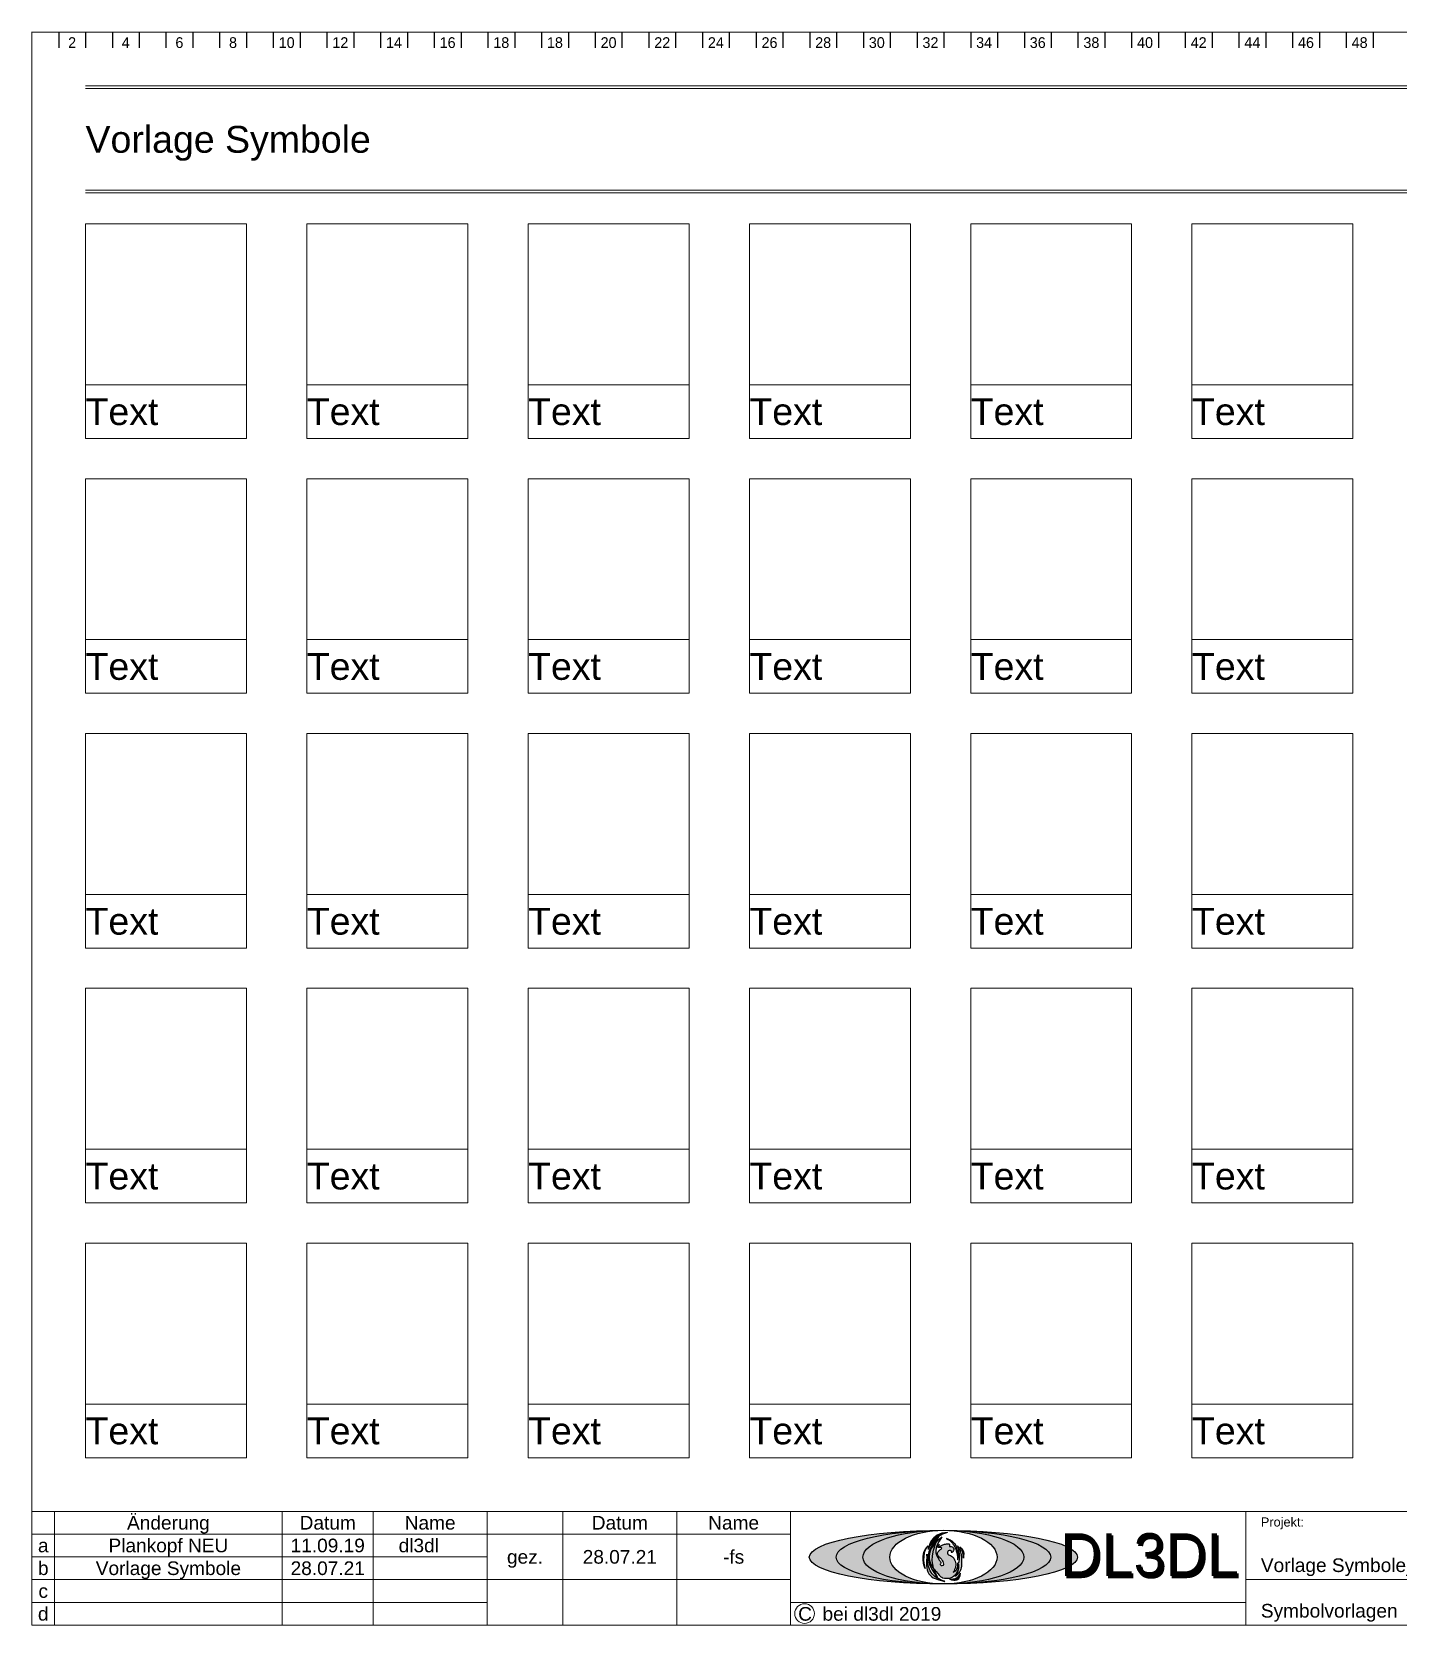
# Model space of a CAD drawing. Header units: millimetres. Extents: x 0 to 1740, y -634 to 297.
# Drawn here: x 880 to 1134.7, y 0 to 297 of the extents above; entities that cross this region are included whole.
import ezdxf
from ezdxf.enums import TextEntityAlignment as Align

# ---------------------------------------------------------------- set-up
doc = ezdxf.new("R2010")
doc.units = ezdxf.units.MM
doc.layers.get('0').update_dxf_attribs({"lineweight": 25, "true_color": 0xffffff})
for name, color, linetype, lineweight, true_color in [('_Legende', 5, 'Continuous', 5, 0x0000ff), ('_Rahmen_Symbol_bl', 5, 'Continuous', 5, 0x0000ff), ('_Rahmen_Symbol_rt', 1, 'Continuous', 5, 0xff0000), ('_Rahmen_Symbol_Text', 3, 'Continuous', 5, 0x00ff00), ('_Zeichenfläche', 30, 'Continuous', 5, 0xff7f00), ('BLATTRAHMEN', 5, 'Continuous', 5, 0x0000ff), ('FORMAT', 2, 'Continuous', 5, 0xffff00), ('LOGO_A', 1, 'Continuous', 5, 0xff0000), ('LOGO_B', 30, 'Continuous', 5, 0xff7f00), ('LOGO_C', 12, 'Continuous', 5, 0xaa0000), ('LOGO_TEXT', 5, 'Continuous', 5, 0x0000ff), ('TEXT_VORGABE', 1, 'Continuous', 5, 0xff0000)]:
    doc.layers.add(name, color=color, linetype=linetype, lineweight=lineweight, true_color=true_color)
for name, color, linetype, true_color in [('Logo_Text2', 1, 'Continuous', 0xff0000), ('PFOENIX', 94, 'Continuous', 0x008000), ('RASTER', 5, 'Continuous', 0x0000ff), ('TEXT_AUSGEFUELLT', 3, 'Continuous', 0x00ff00)]:
    doc.layers.add(name, color=color, linetype=linetype, true_color=true_color)
doc.styles.add('textstyle115', font='')
doc.styles.add('textstyle126', font='')
doc.styles.add('textstyle1286', font='')
doc.styles.add('textstyle1287', font='')
doc.styles.add('textstyle1288', font='')
doc.styles.add('textstyle1289', font='')
doc.styles.add('textstyle1290', font='')
doc.styles.add('textstyle1294', font='')
doc.styles.add('textstyle1295', font='')
doc.styles.add('textstyle1296', font='')
doc.styles.add('textstyle1297', font='')
doc.styles.add('textstyle1298', font='')
doc.styles.add('textstyle1357', font='')
doc.styles.add('textstyle1358', font='')
doc.styles.add('textstyle1359', font='')
doc.styles.add('textstyle1360', font='')
doc.styles.add('textstyle1361', font='')
doc.styles.add('textstyle1363', font='')
doc.styles.add('textstyle1364', font='')
doc.styles.add('textstyle1365', font='')
doc.styles.add('textstyle1366', font='')
doc.styles.add('textstyle1367', font='')
doc.styles.add('textstyle1373', font='')
doc.styles.add('textstyle1374', font='')
doc.styles.add('textstyle1375', font='')
doc.styles.add('textstyle1376', font='')
doc.styles.add('textstyle1377', font='')
doc.styles.add('textstyle1381', font='')
doc.styles.add('textstyle1382', font='')
doc.styles.add('textstyle1383', font='')
doc.styles.add('textstyle1384', font='')
doc.styles.add('textstyle1385', font='')
doc.styles.add('textstyle14', font='')
doc.styles.add('textstyle1647', font='')
doc.styles.add('textstyle2', font='')
doc.styles.add('textstyle22', font='')
doc.styles.add('textstyle316', font='')
doc.styles.add('textstyle321', font='')
doc.styles.add('textstyle34', font='')
doc.styles.add('textstyle343', font='')
doc.styles.add('textstyle349', font='')
doc.styles.add('textstyle354', font='')
doc.styles.add('textstyle376', font='')
doc.styles.add('textstyle382', font='')
doc.styles.add('textstyle387', font='')
doc.styles.add('textstyle430', font='')
doc.styles.add('textstyle441', font='')
doc.styles.add('textstyle457', font='')
doc.styles.add('textstyle479', font='')
doc.styles.add('textstyle484', font='')
doc.styles.add('textstyle49', font='')
doc.styles.add('textstyle492', font='')
doc.styles.add('textstyle522', font='')
doc.styles.add('textstyle540', font='')
doc.styles.add('textstyle558', font='')
doc.styles.add('textstyle576', font='')
doc.styles.add('textstyle596', font='')
doc.styles.add('textstyle60', font='')
doc.styles.add('textstyle614', font='')
doc.styles.add('textstyle625', font='')
doc.styles.add('textstyle643', font='')
doc.styles.add('textstyle669', font='')
doc.styles.add('textstyle70', font='')
doc.styles.add('textstyle734', font='')
doc.styles.add('textstyle746', font='')
doc.styles.add('textstyle753', font='')
doc.styles.add('textstyle771', font='')
doc.styles.add('textstyle789', font='')
doc.styles.add('textstyle800', font='')
doc.styles.add('textstyle804', font='')
doc.styles.add('textstyle816', font='')
doc.styles.add('textstyle82', font='')
doc.styles.add('textstyle822', font='')
doc.styles.add('textstyle833', font='')
doc.styles.add('textstyle851', font='')
doc.styles.add('textstyle863', font='')
doc.styles.add('textstyle870', font='')
doc.styles.add('textstyle882', font='')
doc.styles.add('textstyle93', font='')
doc.styles.get('textstyle115').set_extended_font_data('textstyle78')
doc.styles.get('textstyle126').set_extended_font_data('textstyle79')
doc.styles.get('textstyle1286').set_extended_font_data('Arial')
doc.styles.get('textstyle1287').set_extended_font_data('Arial')
doc.styles.get('textstyle1288').set_extended_font_data('Arial')
doc.styles.get('textstyle1289').set_extended_font_data('Arial')
doc.styles.get('textstyle1290').set_extended_font_data('Arial')
doc.styles.get('textstyle1294').set_extended_font_data('Arial')
doc.styles.get('textstyle1295').set_extended_font_data('Arial')
doc.styles.get('textstyle1296').set_extended_font_data('Arial')
doc.styles.get('textstyle1297').set_extended_font_data('Arial')
doc.styles.get('textstyle1298').set_extended_font_data('Arial')
doc.styles.get('textstyle1357').set_extended_font_data('Arial')
doc.styles.get('textstyle1358').set_extended_font_data('Arial')
doc.styles.get('textstyle1359').set_extended_font_data('Arial')
doc.styles.get('textstyle1360').set_extended_font_data('Arial')
doc.styles.get('textstyle1361').set_extended_font_data('Arial')
doc.styles.get('textstyle1363').set_extended_font_data('Arial')
doc.styles.get('textstyle1364').set_extended_font_data('Arial')
doc.styles.get('textstyle1365').set_extended_font_data('Arial')
doc.styles.get('textstyle1366').set_extended_font_data('Arial')
doc.styles.get('textstyle1367').set_extended_font_data('Arial')
doc.styles.get('textstyle1373').set_extended_font_data('Arial')
doc.styles.get('textstyle1374').set_extended_font_data('Arial')
doc.styles.get('textstyle1375').set_extended_font_data('Arial')
doc.styles.get('textstyle1376').set_extended_font_data('Arial')
doc.styles.get('textstyle1377').set_extended_font_data('Arial')
doc.styles.get('textstyle1381').set_extended_font_data('Arial')
doc.styles.get('textstyle1382').set_extended_font_data('Arial')
doc.styles.get('textstyle1383').set_extended_font_data('Arial')
doc.styles.get('textstyle1384').set_extended_font_data('Arial')
doc.styles.get('textstyle1385').set_extended_font_data('Arial')
doc.styles.get('textstyle14').set_extended_font_data('textstyle72')
doc.styles.get('textstyle1647').set_extended_font_data('Arial')
doc.styles.get('textstyle2').set_extended_font_data('textstyle73')
doc.styles.get('textstyle22').set_extended_font_data('textstyle70')
doc.styles.get('textstyle316').set_extended_font_data('TGL 31034-1')
doc.styles.get('textstyle321').set_extended_font_data('TGL 31034-1')
doc.styles.get('textstyle34').set_extended_font_data('textstyle71')
doc.styles.get('textstyle343').set_extended_font_data('Arial')
doc.styles.get('textstyle349').set_extended_font_data('Arial')
doc.styles.get('textstyle354').set_extended_font_data('Arial')
doc.styles.get('textstyle376').set_extended_font_data('Arial')
doc.styles.get('textstyle382').set_extended_font_data('Arial')
doc.styles.get('textstyle387').set_extended_font_data('Arial')
doc.styles.get('textstyle430').set_extended_font_data('Arial')
doc.styles.get('textstyle441').set_extended_font_data('Arial')
doc.styles.get('textstyle457').set_extended_font_data('Arial')
doc.styles.get('textstyle479').set_extended_font_data('Arial')
doc.styles.get('textstyle484').set_extended_font_data('Arial')
doc.styles.get('textstyle49').set_extended_font_data('textstyle77')
doc.styles.get('textstyle492').set_extended_font_data('Arial')
doc.styles.get('textstyle522').set_extended_font_data('Arial')
doc.styles.get('textstyle540').set_extended_font_data('Arial')
doc.styles.get('textstyle558').set_extended_font_data('Arial')
doc.styles.get('textstyle576').set_extended_font_data('Arial')
doc.styles.get('textstyle596').set_extended_font_data('Arial')
doc.styles.get('textstyle60').set_extended_font_data('textstyle76')
doc.styles.get('textstyle614').set_extended_font_data('Arial')
doc.styles.get('textstyle625').set_extended_font_data('Arial')
doc.styles.get('textstyle643').set_extended_font_data('Arial')
doc.styles.get('textstyle669').set_extended_font_data('Arial')
doc.styles.get('textstyle70').set_extended_font_data('textstyle74')
doc.styles.get('textstyle734').set_extended_font_data('textstyle56')
doc.styles.get('textstyle746').set_extended_font_data('textstyle58')
doc.styles.get('textstyle753').set_extended_font_data('textstyle57')
doc.styles.get('textstyle771').set_extended_font_data('textstyle60')
doc.styles.get('textstyle789').set_extended_font_data('textstyle59')
doc.styles.get('textstyle800').set_extended_font_data('textstyle61')
doc.styles.get('textstyle804').set_extended_font_data('textstyle65')
doc.styles.get('textstyle816').set_extended_font_data('textstyle64')
doc.styles.get('textstyle82').set_extended_font_data('textstyle75')
doc.styles.get('textstyle822').set_extended_font_data('textstyle62')
doc.styles.get('textstyle833').set_extended_font_data('textstyle63')
doc.styles.get('textstyle851').set_extended_font_data('textstyle69')
doc.styles.get('textstyle863').set_extended_font_data('textstyle68')
doc.styles.get('textstyle870').set_extended_font_data('textstyle66')
doc.styles.get('textstyle882').set_extended_font_data('textstyle67')
doc.styles.get('textstyle93').set_extended_font_data('textstyle81')

msp = doc.modelspace()

# ---------------------------------------------------------------- hatches: boundary and pattern name
at = {"layer": 'LOGO_A'}
h = msp.add_hatch(color=256, dxfattribs=at)
edge = h.paths.add_edge_path()
edge.add_ellipse((1049.92, 12.68), major_axis=(10, 0), ratio=0.5, start_angle=0, end_angle=360)
edge = h.paths.add_edge_path()
edge.add_ellipse((1049.92, 12.68), major_axis=(15, 0), ratio=0.333333, start_angle=0, end_angle=360)
at = {"layer": 'LOGO_B'}
h = msp.add_hatch(color=256, dxfattribs=at)
edge = h.paths.add_edge_path()
edge.add_ellipse((1049.92, 12.68), major_axis=(15, 0), ratio=0.333333, start_angle=0, end_angle=360)
edge = h.paths.add_edge_path()
edge.add_ellipse((1049.92, 12.68), major_axis=(20, 0), ratio=0.25, start_angle=0, end_angle=360)
at = {"layer": 'LOGO_C'}
h = msp.add_hatch(color=256, dxfattribs=at)
edge = h.paths.add_edge_path()
edge.add_ellipse((1049.92, 12.68), major_axis=(20, 0), ratio=0.25, start_angle=0, end_angle=360)
edge = h.paths.add_edge_path()
edge.add_ellipse((1049.92, 12.68), major_axis=(25, 0), ratio=0.2, start_angle=0, end_angle=360)
at = {"layer": 'PFOENIX'}
h = msp.add_hatch(color=256, dxfattribs=at)
edge = h.paths.add_edge_path()
edge.add_spline(control_points=[(1049.18, 12.05), (1049.58, 11.8), (1049.3, 11.33), (1049.3, 11.33), (1049.3, 11.33), (1049.4, 11.09), (1050.03, 11.08), (1049.93, 11.66), (1049.81, 12.05), (1049.29, 12.57), (1048.88, 12.91), (1048.73, 13.38), (1049.03, 13.86), (1049.53, 14.19), (1049.62, 14.32), (1049.55, 14.49), (1049.27, 14.48), (1049.01, 14.41), (1048.8, 14.53), (1048.85, 14.88), (1049.18, 15.04), (1049.19, 15.06), (1049.19, 15.04), (1049.1, 14.9), (1048.95, 14.78), (1049.07, 14.68), (1049.45, 14.78), (1049.91, 15.03), (1050.71, 15.2), (1051, 15.16), (1051.04, 15.08), (1051.08, 14.82), (1050.99, 14.61), (1051.38, 14.66), (1051.66, 14.53), (1051.88, 14.3), (1051.83, 13.92), (1051.57, 13.58), (1051.46, 13.5), (1051.46, 13.5), (1051.43, 13.7), (1051.37, 13.9), (1051.13, 13.95), (1050.8, 13.9), (1050.66, 13.58), (1050.67, 13.19), (1050.96, 13.07), (1051.55, 12.86), (1051.83, 12.5)], knot_values=[0, 0, 0, 0, 1, 2, 3, 4, 5, 6, 7, 8, 9, 10, 11, 12, 13, 14, 15, 16, 17, 18, 19, 20, 21, 22, 23, 24, 25, 26, 27, 28, 29, 30, 31, 32, 33, 34, 35, 36, 37, 38, 39, 40, 41, 42, 43, 44, 45, 46, 46, 46, 46], degree=3, periodic=0)
edge.add_spline(control_points=[(1051.83, 12.5), (1052.1, 12.04), (1052.29, 11.39), (1052.18, 10.76), (1051.95, 10.19), (1051.74, 9.84), (1051.74, 9.84), (1052.43, 10.25), (1052.62, 10.95), (1052.61, 11.49), (1052.54, 11.64), (1052.75, 11.28), (1052.77, 10.65), (1052.64, 10.24), (1052.08, 9.22), (1051.5, 8.84), (1050.85, 8.66), (1050.07, 8.65), (1049.57, 8.9), (1049.57, 8.9), (1049.57, 8.9)], knot_values=[0, 0, 0, 0, 1, 2, 3, 4, 5, 6, 7, 8, 9, 10, 11, 12, 13, 14, 15, 16, 17, 18, 18, 18, 18], degree=3, periodic=0)
edge.add_spline(control_points=[(1049.57, 8.9), (1049.57, 8.9), (1049.51, 8.86), (1045.66, 13.28), (1049.65, 16.47)], knot_values=[0, 0, 0, 0, 1, 2, 2, 2, 2], degree=3, periodic=0)
edge.add_spline(control_points=[(1049.65, 16.47), (1047.9, 14.2), (1049.18, 12.05), (1049.18, 12.05), (1049.18, 12.05), (1049.18, 12.05), (1049.18, 12.05)], knot_values=[0, 0, 0, 0, 1, 2, 3, 4, 4, 4, 4], degree=3, periodic=0)
h = msp.add_hatch(color=256, dxfattribs=at)
edge = h.paths.add_edge_path()
edge.add_spline(control_points=[(1049.06, 16.54), (1047.08, 12.69), (1048.92, 8.68), (1048.92, 8.67), (1048.92, 8.67), (1046.06, 12.75), (1049.06, 16.54), (1049.06, 16.54), (1049.06, 16.54)], knot_values=[0, 0, 0, 0, 1, 2, 3, 4, 5, 6, 6, 6, 6], degree=3, periodic=0)
h = msp.add_hatch(color=256, dxfattribs=at)
edge = h.paths.add_edge_path()
edge.add_spline(control_points=[(1050.68, 17.26), (1048.03, 16.62), (1047.05, 14.08), (1047.05, 14.08)], knot_values=[0, 0, 0, 0, 1, 1, 1, 1], degree=3, periodic=0)
edge.add_spline(control_points=[(1047.05, 14.08), (1047.08, 14.27), (1047.44, 17.24), (1050.68, 17.26)], knot_values=[0, 0, 0, 0, 1, 1, 1, 1], degree=3, periodic=0)
h = msp.add_hatch(color=256, dxfattribs=at)
edge = h.paths.add_edge_path()
edge.add_spline(control_points=[(1052.43, 13.48), (1052.49, 13.15), (1052.52, 12.9), (1052.55, 12.5), (1052.56, 12.19), (1052.55, 12.19), (1052.55, 12.19), (1052.7, 12.61), (1052.7, 13.11), (1052.59, 14), (1052.31, 14.82), (1052.07, 15.22), (1051.39, 15.77), (1050.49, 16.17), (1050.49, 16.17), (1050.49, 16.17)], knot_values=[0, 0, 0, 0, 1, 2, 3, 4, 5, 6, 7, 8, 9, 10, 11, 12, 13, 13, 13, 13], degree=3, periodic=0)
edge.add_spline(control_points=[(1050.49, 16.17), (1051.03, 15.89), (1051.34, 15.58), (1051.66, 15.17), (1051.99, 14.74), (1052.29, 14.06), (1052.43, 13.48)], knot_values=[0, 0, 0, 0, 1, 2, 3, 4, 4, 4, 4], degree=3, periodic=0)
h = msp.add_hatch(color=256, dxfattribs=at)
edge = h.paths.add_edge_path()
edge.add_spline(control_points=[(1053.29, 11.33), (1053.26, 10.83), (1053.11, 10.15), (1052.89, 9.77), (1052.42, 9.33), (1052.15, 9.07), (1052.15, 9.07), (1052.34, 9.41), (1052.6, 9.83), (1052.76, 10.25), (1052.77, 10.65), (1052.59, 11.55)], knot_values=[0, 0, 0, 0, 1, 2, 3, 4, 5, 6, 7, 8, 9, 9, 9, 9], degree=3, periodic=0)
edge.add_spline(control_points=[(1052.59, 11.55), (1052.84, 11.68), (1052.89, 11.96), (1052.92, 12.8), (1052.87, 13.56), (1052.86, 13.97), (1052.59, 14.78), (1052.44, 14.89), (1052.89, 14.3), (1053.04, 13.91), (1053.19, 13.35), (1053.27, 12.79), (1053.31, 12.04), (1053.29, 11.33)], knot_values=[0, 0, 0, 0, 1, 2, 3, 4, 5, 6, 7, 8, 9, 10, 11, 11, 11, 11], degree=3, periodic=0)
h = msp.add_hatch(color=256, dxfattribs=at)
edge = h.paths.add_edge_path()
edge.add_spline(control_points=[(1047.02, 14.8), (1045.42, 13.28), (1046.19, 10.74), (1046.54, 10.57)], knot_values=[0, 0, 0, 0, 1, 1, 1, 1], degree=3, periodic=0)
edge.add_spline(control_points=[(1046.54, 10.57), (1046.43, 10.66), (1045.66, 13.2), (1047.02, 14.8)], knot_values=[0, 0, 0, 0, 1, 1, 1, 1], degree=3, periodic=0)
h = msp.add_hatch(color=256, dxfattribs=at)
edge = h.paths.add_edge_path()
edge.add_spline(control_points=[(1046.83, 13.2), (1046.93, 9.44), (1050.2, 8.14), (1050.2, 8.14), (1050.2, 8.14), (1046.52, 9.05), (1046.86, 13.16), (1046.86, 13.16), (1046.83, 13.2)], knot_values=[0, 0, 0, 0, 1, 2, 3, 4, 5, 6, 6, 6, 6], degree=3, periodic=0)
h = msp.add_hatch(color=256, dxfattribs=at)
edge = h.paths.add_edge_path()
edge.add_spline(control_points=[(1053.64, 12.48), (1053.63, 13.01), (1053.56, 13.36), (1053.48, 13.76), (1053.32, 14.08), (1052.97, 14.59), (1052.97, 14.59), (1052.97, 14.59)], knot_values=[0, 0, 0, 0, 1, 2, 3, 4, 5, 5, 5, 5], degree=3, periodic=0)
edge.add_spline(control_points=[(1052.97, 14.59), (1053.8, 14.17), (1053.64, 12.48), (1053.64, 12.48), (1053.64, 12.48)], knot_values=[0, 0, 0, 0, 1, 2, 2, 2, 2], degree=3, periodic=0)
h = msp.add_hatch(color=256, dxfattribs=at)
edge = h.paths.add_edge_path()
edge.add_spline(control_points=[(1051.25, 8.49), (1051.61, 8.34), (1052.2, 8.33), (1052.52, 8.42), (1052.81, 8.75), (1053, 9.2), (1053.02, 9.54), (1053.06, 9.69), (1053.06, 9.69), (1053.06, 9.69), (1052.94, 9.39), (1052.84, 9.29), (1052.6, 8.99), (1052.35, 8.82), (1052.1, 8.72), (1051.73, 8.6), (1051.37, 8.58), (1051.25, 8.57), (1051.12, 8.58), (1051.12, 8.57), (1051.12, 8.57), (1051.19, 8.52), (1051.25, 8.49), (1051.25, 8.49), (1051.25, 8.49)], knot_values=[0, 0, 0, 0, 1, 2, 3, 4, 5, 6, 7, 8, 9, 10, 11, 12, 13, 14, 15, 16, 17, 18, 19, 20, 21, 22, 22, 22, 22], degree=3, periodic=0)

# ---------------------------------------------------------------- linework, layer by layer
for major_axis, ratio in [((25, 0), 0.2), ((20, 0), 0.25), ((15, 0), 0.333333), ((10, 0), 0.5)]:
    msp.add_ellipse((1049.92, 12.68), major_axis=major_axis, ratio=ratio)
at = {"layer": '_Rahmen_Symbol_bl'}
for p, q in [((890, 231.21), (890, 221.21)), ((920, 231.21), (920, 221.21)), ((931.25, 231.21), (931.25, 221.21)), ((961.25, 231.21), (961.25, 221.21)), ((972.5, 231.21), (972.5, 221.21)), ((1002.5, 231.21), (1002.5, 221.21)), ((1013.75, 231.21), (1013.75, 221.21)), ((1043.75, 231.21), (1043.75, 221.21)), ((1055, 231.21), (1055, 221.21)), ((1085, 231.21), (1085, 221.21)), ((1096.25, 231.21), (1096.25, 221.21)), ((1126.25, 231.21), (1126.25, 221.21)), ((890, 221.21), (920, 221.21)), ((931.25, 221.21), (961.25, 221.21)), ((972.5, 221.21), (1002.5, 221.21)), ((1013.75, 221.21), (1043.75, 221.21)), ((1055, 221.21), (1085, 221.21)), ((1096.25, 221.21), (1126.25, 221.21)), ((890, 183.71), (890, 173.71)), ((920, 183.71), (920, 173.71)), ((931.25, 183.71), (931.25, 173.71)), ((961.25, 183.71), (961.25, 173.71)), ((972.5, 183.71), (972.5, 173.71)), ((1002.5, 183.71), (1002.5, 173.71)), ((1013.75, 183.71), (1013.75, 173.71)), ((1043.75, 183.71), (1043.75, 173.71)), ((1055, 183.71), (1055, 173.71)), ((1085, 183.71), (1085, 173.71)), ((1096.25, 183.71), (1096.25, 173.71)), ((1126.25, 183.71), (1126.25, 173.71)), ((890, 173.71), (920, 173.71)), ((931.25, 173.71), (961.25, 173.71)), ((972.5, 173.71), (1002.5, 173.71)), ((1013.75, 173.71), (1043.75, 173.71)), ((1055, 173.71), (1085, 173.71)), ((1096.25, 173.71), (1126.25, 173.71)), ((890, 136.21), (890, 126.21)), ((920, 136.21), (920, 126.21)), ((931.25, 136.21), (931.25, 126.21)), ((961.25, 136.21), (961.25, 126.21)), ((972.5, 136.21), (972.5, 126.21)), ((1002.5, 136.21), (1002.5, 126.21)), ((1013.75, 136.21), (1013.75, 126.21)), ((1043.75, 136.21), (1043.75, 126.21)), ((1055, 136.21), (1055, 126.21)), ((1085, 136.21), (1085, 126.21)), ((1096.25, 136.21), (1096.25, 126.21)), ((1126.25, 136.21), (1126.25, 126.21)), ((890, 126.21), (920, 126.21)), ((931.25, 126.21), (961.25, 126.21)), ((972.5, 126.21), (1002.5, 126.21)), ((1013.75, 126.21), (1043.75, 126.21)), ((1055, 126.21), (1085, 126.21)), ((1096.25, 126.21), (1126.25, 126.21)), ((890, 88.71), (890, 78.71)), ((920, 88.71), (920, 78.71)), ((931.25, 88.71), (931.25, 78.71)), ((961.25, 88.71), (961.25, 78.71)), ((972.5, 88.71), (972.5, 78.71)), ((1002.5, 88.71), (1002.5, 78.71)), ((1013.75, 88.71), (1013.75, 78.71)), ((1043.75, 88.71), (1043.75, 78.71)), ((1055, 88.71), (1055, 78.71)), ((1085, 88.71), (1085, 78.71)), ((1096.25, 88.71), (1096.25, 78.71)), ((1126.25, 88.71), (1126.25, 78.71)), ((890, 78.71), (920, 78.71)), ((931.25, 78.71), (961.25, 78.71)), ((972.5, 78.71), (1002.5, 78.71)), ((1013.75, 78.71), (1043.75, 78.71)), ((1055, 78.71), (1085, 78.71)), ((1096.25, 78.71), (1126.25, 78.71)), ((890, 41.21), (890, 31.21)), ((920, 41.21), (920, 31.21)), ((931.25, 41.21), (931.25, 31.21)), ((961.25, 41.21), (961.25, 31.21)), ((972.5, 41.21), (972.5, 31.21)), ((1002.5, 41.21), (1002.5, 31.21)), ((1013.75, 41.21), (1013.75, 31.21)), ((1043.75, 41.21), (1043.75, 31.21)), ((1055, 41.21), (1055, 31.21)), ((1085, 41.21), (1085, 31.21)), ((1096.25, 41.21), (1096.25, 31.21)), ((1126.25, 41.21), (1126.25, 31.21)), ((890, 31.21), (920, 31.21)), ((931.25, 31.21), (961.25, 31.21)), ((972.5, 31.21), (1002.5, 31.21)), ((1013.75, 31.21), (1043.75, 31.21)), ((1055, 31.21), (1085, 31.21)), ((1096.25, 31.21), (1126.25, 31.21))]:
    msp.add_line(p, q, dxfattribs=at)
at = {"layer": '_Rahmen_Symbol_rt'}
for p, q in [((890, 261.21), (890, 231.21)), ((890, 261.21), (920, 261.21)), ((920, 231.21), (920, 261.21)), ((931.25, 261.21), (931.25, 231.21)), ((931.25, 261.21), (961.25, 261.21)), ((961.25, 231.21), (961.25, 261.21)), ((972.5, 261.21), (972.5, 231.21)), ((972.5, 261.21), (1002.5, 261.21)), ((1002.5, 231.21), (1002.5, 261.21)), ((1013.75, 261.21), (1013.75, 231.21)), ((1013.75, 261.21), (1043.75, 261.21)), ((1043.75, 231.21), (1043.75, 261.21)), ((1055, 261.21), (1055, 231.21)), ((1055, 261.21), (1085, 261.21)), ((1085, 231.21), (1085, 261.21)), ((1096.25, 261.21), (1096.25, 231.21)), ((1096.25, 261.21), (1126.25, 261.21)), ((1126.25, 231.21), (1126.25, 261.21)), ((890, 231.21), (920, 231.21)), ((931.25, 231.21), (961.25, 231.21)), ((972.5, 231.21), (1002.5, 231.21)), ((1013.75, 231.21), (1043.75, 231.21)), ((1055, 231.21), (1085, 231.21)), ((1096.25, 231.21), (1126.25, 231.21)), ((890, 213.71), (890, 183.71)), ((890, 213.71), (920, 213.71)), ((920, 183.71), (920, 213.71)), ((931.25, 213.71), (931.25, 183.71)), ((931.25, 213.71), (961.25, 213.71)), ((961.25, 183.71), (961.25, 213.71)), ((972.5, 213.71), (972.5, 183.71)), ((972.5, 213.71), (1002.5, 213.71)), ((1002.5, 183.71), (1002.5, 213.71)), ((1013.75, 213.71), (1013.75, 183.71)), ((1013.75, 213.71), (1043.75, 213.71)), ((1043.75, 183.71), (1043.75, 213.71)), ((1055, 213.71), (1055, 183.71)), ((1055, 213.71), (1085, 213.71)), ((1085, 183.71), (1085, 213.71)), ((1096.25, 213.71), (1096.25, 183.71)), ((1096.25, 213.71), (1126.25, 213.71)), ((1126.25, 183.71), (1126.25, 213.71)), ((890, 183.71), (920, 183.71)), ((931.25, 183.71), (961.25, 183.71)), ((972.5, 183.71), (1002.5, 183.71)), ((1013.75, 183.71), (1043.75, 183.71)), ((1055, 183.71), (1085, 183.71)), ((1096.25, 183.71), (1126.25, 183.71)), ((890, 166.21), (890, 136.21)), ((890, 166.21), (920, 166.21)), ((920, 136.21), (920, 166.21)), ((931.25, 166.21), (931.25, 136.21)), ((931.25, 166.21), (961.25, 166.21)), ((961.25, 136.21), (961.25, 166.21)), ((972.5, 166.21), (972.5, 136.21)), ((972.5, 166.21), (1002.5, 166.21)), ((1002.5, 136.21), (1002.5, 166.21)), ((1013.75, 166.21), (1013.75, 136.21)), ((1013.75, 166.21), (1043.75, 166.21)), ((1043.75, 136.21), (1043.75, 166.21)), ((1055, 166.21), (1055, 136.21)), ((1055, 166.21), (1085, 166.21)), ((1085, 136.21), (1085, 166.21)), ((1096.25, 166.21), (1096.25, 136.21)), ((1096.25, 166.21), (1126.25, 166.21)), ((1126.25, 136.21), (1126.25, 166.21)), ((890, 136.21), (920, 136.21)), ((931.25, 136.21), (961.25, 136.21)), ((972.5, 136.21), (1002.5, 136.21)), ((1013.75, 136.21), (1043.75, 136.21)), ((1055, 136.21), (1085, 136.21)), ((1096.25, 136.21), (1126.25, 136.21)), ((890, 118.71), (890, 88.71)), ((890, 118.71), (920, 118.71)), ((920, 88.71), (920, 118.71)), ((931.25, 118.71), (931.25, 88.71)), ((931.25, 118.71), (961.25, 118.71)), ((961.25, 88.71), (961.25, 118.71)), ((972.5, 118.71), (972.5, 88.71)), ((972.5, 118.71), (1002.5, 118.71)), ((1002.5, 88.71), (1002.5, 118.71)), ((1013.75, 118.71), (1013.75, 88.71)), ((1013.75, 118.71), (1043.75, 118.71)), ((1043.75, 88.71), (1043.75, 118.71)), ((1055, 118.71), (1055, 88.71)), ((1055, 118.71), (1085, 118.71)), ((1085, 88.71), (1085, 118.71)), ((1096.25, 118.71), (1096.25, 88.71)), ((1096.25, 118.71), (1126.25, 118.71)), ((1126.25, 88.71), (1126.25, 118.71)), ((890, 88.71), (920, 88.71)), ((931.25, 88.71), (961.25, 88.71)), ((972.5, 88.71), (1002.5, 88.71)), ((1013.75, 88.71), (1043.75, 88.71)), ((1055, 88.71), (1085, 88.71)), ((1096.25, 88.71), (1126.25, 88.71)), ((890, 71.21), (890, 41.21)), ((890, 71.21), (920, 71.21)), ((920, 41.21), (920, 71.21)), ((931.25, 71.21), (931.25, 41.21)), ((931.25, 71.21), (961.25, 71.21)), ((961.25, 41.21), (961.25, 71.21)), ((972.5, 71.21), (972.5, 41.21)), ((972.5, 71.21), (1002.5, 71.21)), ((1002.5, 41.21), (1002.5, 71.21)), ((1013.75, 71.21), (1013.75, 41.21)), ((1013.75, 71.21), (1043.75, 71.21)), ((1043.75, 41.21), (1043.75, 71.21)), ((1055, 71.21), (1055, 41.21)), ((1055, 71.21), (1085, 71.21)), ((1085, 41.21), (1085, 71.21)), ((1096.25, 71.21), (1096.25, 41.21)), ((1096.25, 71.21), (1126.25, 71.21)), ((1126.25, 41.21), (1126.25, 71.21)), ((890, 41.21), (920, 41.21)), ((931.25, 41.21), (961.25, 41.21)), ((972.5, 41.21), (1002.5, 41.21)), ((1013.75, 41.21), (1043.75, 41.21)), ((1055, 41.21), (1085, 41.21)), ((1096.25, 41.21), (1126.25, 41.21))]:
    msp.add_line(p, q, dxfattribs=at)
at = {"layer": '_Zeichenfläche'}
for p, q in [((890, 286.97), (1290, 286.97)), ((890, 286.47), (1290, 286.47)), ((890, 267.47), (1290, 267.47)), ((890, 266.97), (1290, 266.97))]:
    msp.add_line(p, q, dxfattribs=at)
at = {"layer": 'BLATTRAHMEN'}
for p, q in [((880, 21.21), (880, 296.97)), ((880, 16.97), (880, 21.21)), ((884.24, 21.21), (880, 21.21)), ((884.24, 16.97), (884.24, 21.21)), ((884.24, 21.21), (964.85, 21.21)), ((926.67, 16.97), (926.67, 21.21)), ((943.64, 16.97), (943.64, 21.21)), ((964.85, 16.97), (964.85, 21.21)), ((964.85, 21.21), (1300, 21.21)), ((978.99, 16.97), (978.99, 21.21)), ((1000.2, 16.97), (1000.2, 21.21)), ((1021.41, 16.97), (1021.41, 21.21)), ((1106.26, 8.48), (1106.26, 21.21)), ((880, 12.73), (880, 16.97)), ((884.24, 16.97), (880, 16.97)), ((884.24, 12.73), (884.24, 16.97)), ((884.24, 16.97), (964.85, 16.97)), ((926.67, 12.73), (926.67, 16.97)), ((943.64, 12.73), (943.64, 16.97)), ((964.85, 16.97), (1021.41, 16.97)), ((964.85, 12.73), (964.85, 16.97)), ((978.99, 8.48), (978.99, 16.97)), ((1000.2, 8.48), (1000.2, 16.97)), ((1021.41, 8.48), (1021.41, 16.97)), ((880, 8.48), (880, 12.73)), ((884.24, 12.73), (880, 12.73)), ((884.24, 8.48), (884.24, 12.73)), ((884.24, 12.73), (964.85, 12.73)), ((926.67, 8.48), (926.67, 12.73)), ((943.64, 8.48), (943.64, 12.73)), ((964.85, 8.48), (964.85, 12.73)), ((880, 4.24), (880, 8.48)), ((884.24, 8.48), (880, 8.48)), ((884.24, 4.24), (884.24, 8.48)), ((884.24, 8.48), (964.85, 8.48)), ((926.67, 4.24), (926.67, 8.48)), ((943.64, 4.24), (943.64, 8.48)), ((964.85, 4.24), (964.85, 8.48)), ((964.85, 8.48), (1021.41, 8.48)), ((978.99, 0), (978.99, 8.48)), ((1000.2, 0), (1000.2, 8.48)), ((1021.41, 0), (1021.41, 8.48)), ((1106.26, 0), (1106.26, 8.48)), ((1106.26, 8.48), (1300, 8.48)), ((880, 0), (880, 4.24)), ((884.24, 4.24), (880, 4.24)), ((884.24, 0), (884.24, 4.24)), ((884.24, 4.24), (943.64, 4.24)), ((926.67, 0), (926.67, 4.24)), ((943.64, 0), (943.64, 4.24)), ((943.64, 4.24), (964.85, 4.24)), ((964.85, 0), (964.85, 4.24)), ((964.85, 4.24), (964.85, 4.24)), ((1021.41, 4.24), (1106.26, 4.24)), ((880, 0), (884.24, 0)), ((884.24, 0), (926.67, 0)), ((926.67, 0), (943.64, 0)), ((943.64, 0), (964.85, 0)), ((964.85, 0), (978.99, 0)), ((978.99, 0), (1000.2, 0)), ((1000.2, 0), (1021.41, 0)), ((1021.41, 0), (1106.26, 0)), ((1106.26, 0), (1191.11, 0))]:
    msp.add_line(p, q, dxfattribs=at)
at = {"layer": 'FORMAT', "linetype": 'BYBLOCK'}
for p, q in [((880, 0), (880, 297)), ((1300, 0), (880, 0))]:
    msp.add_line(p, q, dxfattribs=at)
at = {"layer": 'PFOENIX'}
for points in [[(1049.65, 16.47), (1045.66, 13.28), (1049.51, 8.86), (1049.57, 8.9), (1049.57, 8.9)], [(1049.06, 16.54), (1047.08, 12.69), (1048.92, 8.68), (1048.92, 8.67), (1048.92, 8.67), (1046.06, 12.75), (1049.06, 16.54), (1049.06, 16.54), (1049.06, 16.54)], [(1050.68, 17.26), (1047.44, 17.24), (1047.08, 14.27), (1047.05, 14.08)], [(1050.68, 17.26), (1048.03, 16.62), (1047.05, 14.08), (1047.05, 14.08)], [(1049.65, 16.47), (1047.9, 14.2), (1049.18, 12.05), (1049.18, 12.05), (1049.18, 12.05), (1049.18, 12.05), (1049.18, 12.05)], [(1049.18, 12.05), (1049.58, 11.8), (1049.3, 11.33), (1049.3, 11.33), (1049.3, 11.33), (1049.4, 11.09), (1050.03, 11.08), (1049.93, 11.66), (1049.81, 12.05), (1049.29, 12.57), (1048.88, 12.91), (1048.73, 13.38), (1049.03, 13.86), (1049.53, 14.19), (1049.62, 14.32), (1049.55, 14.49), (1049.27, 14.48), (1049.01, 14.41), (1048.8, 14.53), (1048.85, 14.88), (1049.18, 15.04), (1049.19, 15.06), (1049.19, 15.04), (1049.1, 14.9), (1048.95, 14.78), (1049.07, 14.68), (1049.45, 14.78), (1049.91, 15.03), (1050.71, 15.2), (1051, 15.16), (1051.04, 15.08), (1051.08, 14.82), (1050.99, 14.61), (1051.38, 14.66), (1051.66, 14.53), (1051.88, 14.3), (1051.83, 13.92), (1051.57, 13.58), (1051.46, 13.5), (1051.46, 13.5), (1051.43, 13.7), (1051.37, 13.9), (1051.13, 13.95), (1050.8, 13.9), (1050.66, 13.58), (1050.67, 13.19), (1050.96, 13.07), (1051.55, 12.86), (1051.83, 12.5)], [(1050.49, 16.17), (1051.03, 15.89), (1051.34, 15.58), (1051.66, 15.17), (1051.99, 14.74), (1052.29, 14.06), (1052.43, 13.48)], [(1052.43, 13.48), (1052.49, 13.15), (1052.52, 12.9), (1052.55, 12.5), (1052.56, 12.19), (1052.55, 12.19), (1052.55, 12.19), (1052.7, 12.61), (1052.7, 13.11), (1052.59, 14), (1052.31, 14.82), (1052.07, 15.22), (1051.39, 15.77), (1050.49, 16.17), (1050.49, 16.17), (1050.49, 16.17)], [(1052.59, 11.55), (1052.84, 11.68), (1052.89, 11.96), (1052.92, 12.8), (1052.87, 13.56), (1052.86, 13.97), (1052.59, 14.78), (1052.44, 14.89), (1052.89, 14.3), (1053.04, 13.91), (1053.19, 13.35), (1053.27, 12.79), (1053.31, 12.04), (1053.29, 11.33)], [(1047.02, 14.8), (1045.42, 13.28), (1046.19, 10.74), (1046.54, 10.57)], [(1047.02, 14.8), (1045.66, 13.2), (1046.43, 10.66), (1046.54, 10.57)], [(1046.83, 13.2), (1046.93, 9.44), (1050.2, 8.14), (1050.2, 8.14), (1050.2, 8.14), (1046.52, 9.05), (1046.86, 13.16), (1046.86, 13.16), (1046.83, 13.2)], [(1051.83, 12.5), (1052.1, 12.04), (1052.29, 11.39), (1052.18, 10.76), (1051.95, 10.19), (1051.74, 9.84), (1051.74, 9.84), (1052.43, 10.25), (1052.62, 10.95), (1052.61, 11.49), (1052.54, 11.64), (1052.75, 11.28), (1052.77, 10.65), (1052.64, 10.24), (1052.08, 9.22), (1051.5, 8.84), (1050.85, 8.66), (1050.07, 8.65), (1049.57, 8.9), (1049.57, 8.9), (1049.57, 8.9)], [(1052.97, 14.59), (1053.8, 14.17), (1053.64, 12.48), (1053.64, 12.48), (1053.64, 12.48)], [(1053.64, 12.48), (1053.63, 13.01), (1053.56, 13.36), (1053.48, 13.76), (1053.32, 14.08), (1052.97, 14.59), (1052.97, 14.59), (1052.97, 14.59)], [(1051.25, 8.49), (1051.61, 8.34), (1052.2, 8.33), (1052.52, 8.42), (1052.81, 8.75), (1053, 9.2), (1053.02, 9.54), (1053.06, 9.69), (1053.06, 9.69), (1053.06, 9.69), (1052.94, 9.39), (1052.84, 9.29), (1052.6, 8.99), (1052.35, 8.82), (1052.1, 8.72), (1051.73, 8.6), (1051.37, 8.58), (1051.25, 8.57), (1051.12, 8.58), (1051.12, 8.57), (1051.12, 8.57), (1051.19, 8.52), (1051.25, 8.49), (1051.25, 8.49), (1051.25, 8.49)], [(1053.29, 11.33), (1053.26, 10.83), (1053.11, 10.15), (1052.89, 9.77), (1052.42, 9.33), (1052.15, 9.07), (1052.15, 9.07), (1052.34, 9.41), (1052.6, 9.83), (1052.76, 10.25), (1052.77, 10.65), (1052.59, 11.55)]]:
    msp.add_open_spline(points, degree=3, dxfattribs=at)
at = {"layer": 'RASTER'}
msp.add_line((880, 296.97), (1300, 297), dxfattribs=at)
at = {"layer": 'RASTER', "linetype": 'BYBLOCK'}
for p, q in [((885, 297), (885, 294)), ((890, 297), (890, 294)), ((895, 297), (895, 294)), ((900, 297), (900, 294)), ((905, 297), (905, 294)), ((910, 297), (910, 294)), ((915, 297), (915, 294)), ((920, 297), (920, 294)), ((925, 297), (925, 294)), ((930, 297), (930, 294)), ((935, 297), (935, 294)), ((940, 297), (940, 294)), ((945, 297), (945, 294)), ((950, 297), (950, 294)), ((955, 297), (955, 294)), ((960, 297), (960, 294)), ((965, 297), (965, 294)), ((970, 297), (970, 294)), ((975, 297), (975, 294)), ((980, 297), (980, 294)), ((985, 297), (985, 294)), ((990, 297), (990, 294)), ((995, 297), (995, 294)), ((1000, 297), (1000, 294)), ((1005, 297), (1005, 294)), ((1010, 297), (1010, 294)), ((1015, 297), (1015, 294)), ((1020, 297), (1020, 294)), ((1025, 297), (1025, 294)), ((1030, 297), (1030, 294)), ((1035, 297), (1035, 294)), ((1040, 297), (1040, 294)), ((1045, 297), (1045, 294)), ((1050, 297), (1050, 294)), ((1055, 297), (1055, 294)), ((1060, 297), (1060, 294)), ((1065, 297), (1065, 294)), ((1070, 297), (1070, 294)), ((1075, 297), (1075, 294)), ((1080, 297), (1080, 294)), ((1085, 297), (1085, 294)), ((1090, 297), (1090, 294)), ((1095, 297), (1095, 294)), ((1100, 297), (1100, 294)), ((1105, 297), (1105, 294)), ((1110, 297), (1110, 294)), ((1115, 297), (1115, 294)), ((1120, 297), (1120, 294)), ((1125, 297), (1125, 294)), ((1130, 297), (1130, 294))]:
    msp.add_line(p, q, dxfattribs=at)
at = {"layer": 'TEXT_VORGABE'}
msp.add_circle((1024.04, 2.15), 1.83, dxfattribs=at)

# ---------------------------------------------------------------- texts
at = {"layer": '_Legende', "style": 'textstyle1647'}
msp.add_text('Vorlage Symbole', height=5, dxfattribs=at).set_placement((890, 276.97), align=Align.MIDDLE_LEFT)
at = {"layer": '_Rahmen_Symbol_Text'}
for style, p in [('textstyle1363', (890, 226.21)), ('textstyle1357', (931.25, 226.21)), ('textstyle1358', (972.5, 226.21)), ('textstyle1359', (1013.75, 226.21)), ('textstyle1360', (1055, 226.21)), ('textstyle1361', (1096.25, 226.21)), ('textstyle1364', (890, 178.71)), ('textstyle1381', (931.25, 178.71)), ('textstyle1382', (972.5, 178.71)), ('textstyle1383', (1013.75, 178.71)), ('textstyle1384', (1055, 178.71)), ('textstyle1385', (1096.25, 178.71)), ('textstyle1365', (890, 131.21)), ('textstyle1373', (931.25, 131.21)), ('textstyle1374', (972.5, 131.21)), ('textstyle1375', (1013.75, 131.21)), ('textstyle1376', (1055, 131.21)), ('textstyle1377', (1096.25, 131.21)), ('textstyle1366', (890, 83.71)), ('textstyle1294', (931.25, 83.71)), ('textstyle1295', (972.5, 83.71)), ('textstyle1296', (1013.75, 83.71)), ('textstyle1297', (1055, 83.71)), ('textstyle1298', (1096.25, 83.71)), ('textstyle1367', (890, 36.21)), ('textstyle1286', (931.25, 36.21)), ('textstyle1287', (972.5, 36.21)), ('textstyle1288', (1013.75, 36.21)), ('textstyle1289', (1055, 36.21)), ('textstyle1290', (1096.25, 36.21))]:
    msp.add_text('Text', height=5, dxfattribs=dict(at, style=style)).set_placement(p, align=Align.MIDDLE_LEFT)
at = {"layer": 'LOGO_TEXT', "style": 'textstyle321'}
msp.add_text('DL3DL', height=8, dxfattribs=at).set_placement((1088.63, 12.75), align=Align.MIDDLE_CENTER)
at = {"layer": 'Logo_Text2', "style": 'textstyle316'}
msp.add_text('DL3DL', height=8, dxfattribs=at).set_placement((1088.35, 13.14), align=Align.MIDDLE_CENTER)
at = {"layer": 'RASTER', "linetype": 'BYBLOCK'}
for s, style, p in [('2', 'textstyle753', (887.5, 294)), ('4', 'textstyle734', (897.5, 294)), ('6', 'textstyle746', (907.5, 294)), ('8', 'textstyle789', (917.5, 294)), ('10', 'textstyle800', (927.5, 294)), ('12', 'textstyle771', (937.5, 294)), ('14', 'textstyle822', (947.5, 294)), ('16', 'textstyle833', (957.5, 294)), ('18', 'textstyle804', (967.5, 294)), ('18', 'textstyle816', (977.5, 294)), ('20', 'textstyle870', (987.5, 294)), ('22', 'textstyle882', (997.5, 294)), ('24', 'textstyle851', (1007.5, 294)), ('26', 'textstyle863', (1017.5, 294)), ('28', 'textstyle22', (1027.5, 294)), ('30', 'textstyle34', (1037.5, 294)), ('32', 'textstyle2', (1047.5, 294)), ('34', 'textstyle14', (1057.5, 294)), ('36', 'textstyle70', (1067.5, 294)), ('38', 'textstyle82', (1077.5, 294)), ('40', 'textstyle49', (1087.5, 294)), ('42', 'textstyle60', (1097.5, 294)), ('44', 'textstyle115', (1107.5, 294)), ('46', 'textstyle126', (1117.5, 294)), ('48', 'textstyle93', (1127.5, 294))]:
    msp.add_text(s, height=2, dxfattribs=dict(at, style=style)).set_placement(p, align=Align.CENTER)
at = {"layer": 'TEXT_AUSGEFUELLT'}
for s, height, style, p in [('Plankopf NEU', 2.5455, 'textstyle441', (905.45, 14.85)), ('11.09.19', 2.545, 'textstyle614', (935.15, 14.85)), ('dl3dl', 2.545, 'textstyle643', (952.12, 14.85)), ('Vorlage Symbole', 2.5455, 'textstyle596', (905.45, 10.61)), ('28.07.21', 2.545, 'textstyle625', (935.15, 10.61)), ('28.07.21', 2.545, 'textstyle540', (989.6, 12.73)), ('-fs', 2.545, 'textstyle558', (1010.81, 12.73))]:
    msp.add_text(s, height=height, dxfattribs=dict(at, style=style)).set_placement(p, align=Align.MIDDLE_CENTER)
for s, style, p in [('Vorlage Symbole_30x30', 'textstyle669', (1109.09, 9.9)), ('Symbolvorlagen', 'textstyle576', (1109.09, 1.41))]:
    msp.add_text(s, height=2.5455, dxfattribs=dict(at, style=style)).set_placement(p)
at = {"layer": 'TEXT_VORGABE'}
for s, height, style, p in [('Änderung', 2.545, 'textstyle387', (905.45, 19.09)), ('Datum', 2.545, 'textstyle382', (935.15, 19.09)), ('Name', 2.545, 'textstyle457', (954.24, 19.09)), ('Datum', 2.545, 'textstyle430', (989.6, 19.09)), ('Name', 2.545, 'textstyle484', (1010.81, 19.09)), ('a', 2.55, 'textstyle343', (882.12, 14.85)), ('b', 2.55, 'textstyle354', (882.12, 10.61)), ('gez.', 2.545, 'textstyle522', (971.92, 12.73)), ('c', 2.55, 'textstyle349', (882.12, 6.36)), ('d', 2.55, 'textstyle376', (882.12, 2.12))]:
    msp.add_text(s, height=height, dxfattribs=dict(at, style=style)).set_placement(p, align=Align.MIDDLE_CENTER)
at = {"layer": 'TEXT_VORGABE', "style": 'textstyle492'}
msp.add_text('Projekt:', height=1.697, dxfattribs=at).set_placement((1109.09, 18.38))
at = {"layer": 'TEXT_VORGABE', "style": 'textstyle479'}
msp.add_text('C  bei dl3dl 2019', height=2.5455, dxfattribs=at).set_placement((1022.84, 2.1), align=Align.MIDDLE_LEFT)

doc.saveas('drawing.dxf')
